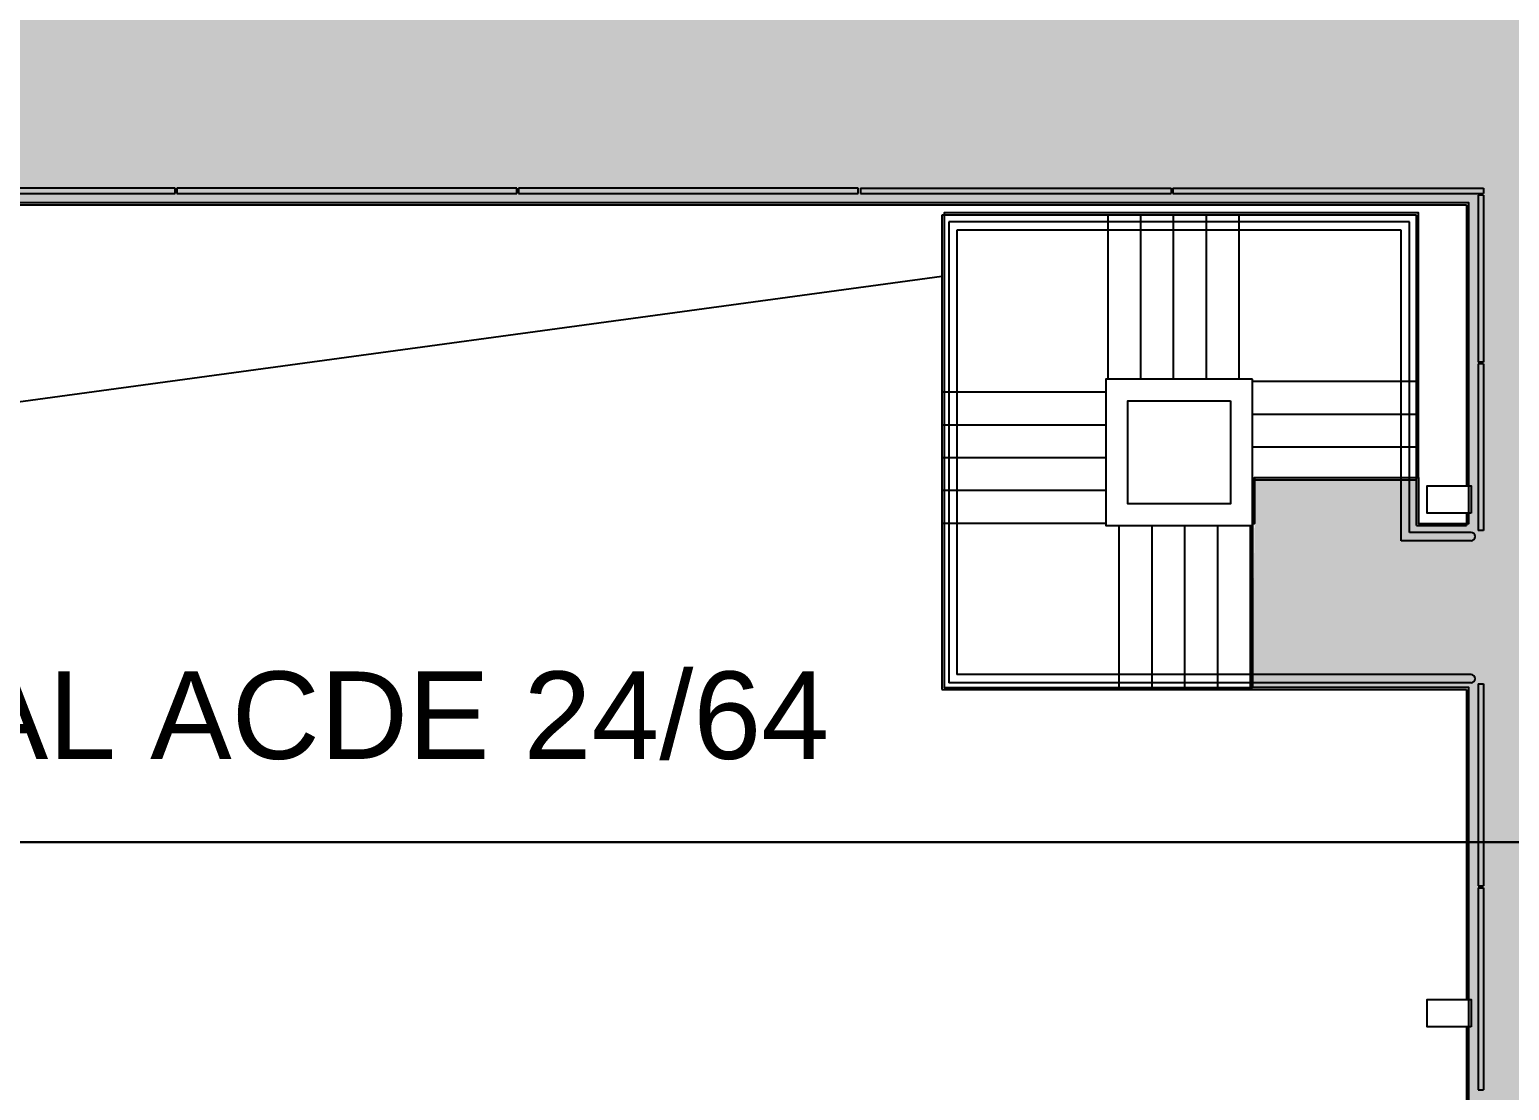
# Model space of a CAD drawing. Header units: metres. Extents: x -331 to 2982, y 362 to 2539.
# Drawn here: x 832.78 to 846.32, y 1616.45 to 1626.15 of the extents above; entities that cross this region are included whole.
import ezdxf

# ---------------------------------------------------------------- set-up
doc = ezdxf.new("R2010")
doc.units = ezdxf.units.M
doc.layers.get('0').update_dxf_attribs({"color": 251})
doc.layers.add('_corredores', color=251, linetype='Continuous', plot=False)
for name, color, linetype in [('ALV', 251, 'Continuous'), ('CX', 251, 'Continuous'), ('Det', 251, 'Continuous'), ('Pis', 251, 'Continuous'), ('vid', 251, 'Continuous')]:
    doc.layers.add(name, color=color, linetype=linetype)
doc.layers.add('Botoeira_antiga', color=74, linetype='Continuous', lineweight=30)
doc.styles.get("Standard").update_dxf_attribs({"font": 'arial.ttf', "height": 0.3})

msp = doc.modelspace()

# ---------------------------------------------------------------- hatches: boundary and pattern name
at = {"layer": '_corredores', "transparency": 33554508}
h = msp.add_hatch(color=256, dxfattribs=at)
h.dxf.hatch_style = 1
h.paths.add_polyline_path([(849.579, 1608.941), (849.579, 1612.216), (852.229, 1612.216), (852.229, 1614.651), (851.629, 1614.651), (851.629, 1624.564), (870.399, 1624.564), (870.399, 1626.4), (870.209, 1626.4), (870.209, 1626.597), (870.023, 1626.784), (866.324, 1626.785), (866.308, 1626.751), (866.204, 1626.834), (865.442, 1627.594), (864.014, 1627.594), (862.586, 1627.594), (861.776, 1626.785), (861.74, 1626.785), (861.736, 1626.784), (861.723, 1626.783), (861.705, 1626.783), (858.111, 1626.785), (857.764, 1626.438), (857.417, 1626.785), (853.824, 1626.785), (853.808, 1626.751), (853.704, 1626.834), (852.942, 1627.594), (851.514, 1627.594), (849.768, 1627.594), (849.768, 1626.834), (849.628, 1626.834), (849.628, 1629.914), (841.254, 1629.914), (841.254, 1628.074), (840.494, 1628.074), (840.494, 1627.116), (840.776, 1626.834), (840.394, 1626.452), (840.062, 1626.785), (836.454, 1626.785), (836.439, 1626.751), (836.334, 1626.834), (835.573, 1627.594), (834.144, 1627.594), (832.716, 1627.594), (831.906, 1626.785), (831.87, 1626.785), (831.867, 1626.784), (831.853, 1626.783), (831.835, 1626.783), (828.241, 1626.785), (827.894, 1626.438), (827.548, 1626.785), (823.954, 1626.785), (823.938, 1626.751), (823.834, 1626.834), (823.072, 1627.594), (821.644, 1627.594), (820.215, 1627.594), (819.405, 1626.785), (819.37, 1626.785), (819.366, 1626.784), (819.353, 1626.783), (819.335, 1626.783), (815.741, 1626.785), (815.394, 1626.438), (815.047, 1626.785), (811.454, 1626.785), (811.438, 1626.751), (811.334, 1626.834), (810.572, 1627.594), (809.144, 1627.594), (807.715, 1627.594), (806.906, 1626.785), (806.87, 1626.785), (806.866, 1626.784), (806.853, 1626.783), (806.835, 1626.783), (803.241, 1626.785), (802.894, 1626.438), (802.547, 1626.785), (798.954, 1626.785), (798.938, 1626.751), (798.834, 1626.834), (798.072, 1627.594), (796.644, 1627.594), (795.215, 1627.594), (794.406, 1626.785), (794.37, 1626.785), (794.366, 1626.784), (794.353, 1626.783), (794.335, 1626.783), (790.741, 1626.785), (790.394, 1626.438), (790.047, 1626.785), (786.454, 1626.785), (786.438, 1626.751), (786.334, 1626.834), (785.572, 1627.594), (784.144, 1627.594), (782.716, 1627.594), (781.906, 1626.785), (781.87, 1626.785), (781.866, 1626.784), (781.853, 1626.783), (781.835, 1626.783), (778.241, 1626.785), (777.894, 1626.438), (777.547, 1626.785), (773.954, 1626.785), (773.938, 1626.751), (773.834, 1626.834), (773.072, 1627.594), (771.644, 1627.594), (770.216, 1627.594), (769.406, 1626.785), (769.37, 1626.785), (769.367, 1626.784), (769.353, 1626.783), (769.335, 1626.783), (765.635, 1626.784), (765.449, 1626.597), (765.449, 1626.4), (765.259, 1626.4), (765.259, 1624.564), (770.104, 1624.564), (770.104, 1614.651), (770.414, 1614.651), (770.414, 1605.531), (765.029, 1605.531), (765.029, 1610.831), (763.829, 1610.831), (763.829, 1605.531), (755.929, 1605.531), (755.929, 1610.831), (754.829, 1610.831), (754.829, 1605.531), (746.079, 1605.531), (746.079, 1601.916), (748.449, 1601.916), (748.449, 1603.616), (748.049, 1603.616), (748.049, 1603.816), (754.474, 1603.816), (754.474, 1603.616), (754.149, 1603.616), (754.149, 1601.916), (754.474, 1601.916), (754.474, 1601.716), (754.474, 1601.191), (757.974, 1601.191), (757.974, 1603.591), (757.974, 1603.791), (768.029, 1603.791), (768.029, 1603.771), (768.834, 1603.771), (768.834, 1595.811), (768.004, 1595.811), (768.004, 1595.791), (762.364, 1595.791), (762.364, 1590.581), (754.174, 1590.581), (754.174, 1593.066), (752.499, 1593.066), (752.499, 1560.541), (752.299, 1560.541), (752.299, 1561.441), (751.199, 1561.441), (751.199, 1558.116), (752.299, 1558.116), (752.299, 1559.116), (752.499, 1559.116), (752.499, 1557.116), (755.419, 1557.116), (755.419, 1558.966), (753.924, 1558.966), (753.924, 1563.441), (754.189, 1563.441), (754.189, 1587.651), (760.824, 1587.651), (760.824, 1587.741), (768.929, 1587.741), (768.929, 1563.841), (770.329, 1563.841), (770.329, 1587.741), (771.929, 1587.741), (773.029, 1587.741), (775.879, 1587.741), (775.879, 1586.641), (777.179, 1586.641), (777.179, 1587.741), (788.779, 1587.741), (788.779, 1586.641), (790.079, 1586.641), (790.079, 1587.741), (802.329, 1587.741), (804.029, 1587.741), (844.979, 1587.741), (844.979, 1587.916), (845.279, 1587.916), (845.279, 1587.563), (845.279, 1563.241), (806.429, 1563.241), (806.429, 1563.441), (806.629, 1563.441), (806.629, 1565.791), (806.229, 1565.791), (806.229, 1585.191), (806.629, 1585.191), (806.629, 1587.541), (803.039, 1587.541), (803.039, 1576.841), (798.689, 1576.841), (796.094, 1576.841, -0.496898), (794.36, 1575.527), (793.559, 1573.063), (798.509, 1571.449), (798.509, 1560.721), (794.829, 1560.721), (794.829, 1560.541), (794.829, 1557.551), (801.129, 1557.551), (801.129, 1556.451), (802.329, 1556.451), (802.329, 1557.551), (805.229, 1557.551), (805.229, 1556.451), (806.429, 1556.451), (806.429, 1560.691), (845.279, 1560.691), (845.279, 1555.997), (846.404, 1555.997), (846.404, 1556.891), (846.054, 1556.891), (846.054, 1556.991), (846.454, 1556.991), (846.454, 1560.691), (849.204, 1560.691), (849.204, 1556.991), (849.604, 1556.991), (849.604, 1556.891), (849.254, 1556.891), (849.254, 1555.997), (850.479, 1555.997), (850.479, 1563.241), (849.579, 1563.241), (849.579, 1572.291), (849.579, 1575.941), (849.579, 1587.563), (849.579, 1588.141), (849.679, 1588.141), (849.679, 1587.991), (866.719, 1587.991), (870.339, 1587.991), (870.339, 1595.791), (866.429, 1595.791), (866.429, 1595.721), (852.429, 1595.721), (852.429, 1590.391), (849.579, 1590.391)])
h.paths.add_polyline_path([(845.139, 1595.841), (845.279, 1595.841), (845.279, 1590.341), (839.679, 1590.341), (775.879, 1590.341), (773.004, 1590.341), (773.004, 1595.811), (771.774, 1595.811), (771.774, 1603.766), (773.119, 1603.766), (773.119, 1603.821), (845.139, 1603.821)], flags=16)
h.paths.add_polyline_path([(846.026, 1605.531), (845.019, 1605.531), (845.019, 1609.931), (845.029, 1610.831), (843.829, 1610.831), (843.829, 1605.531), (835.029, 1605.531), (835.029, 1610.831), (833.829, 1610.831), (833.829, 1605.531), (825.029, 1605.531), (825.029, 1610.831), (823.829, 1610.831), (823.829, 1605.531), (815.029, 1605.531), (815.029, 1610.831), (813.829, 1610.831), (813.829, 1605.531), (805.029, 1605.531), (805.029, 1610.831), (803.829, 1610.831), (803.829, 1605.531), (795.029, 1605.531), (795.029, 1610.831), (793.829, 1610.831), (793.829, 1605.531), (785.029, 1605.531), (785.029, 1610.831), (783.829, 1610.831), (783.829, 1605.531), (775.029, 1605.531), (775.029, 1610.831), (773.999, 1610.831), (773.999, 1605.531), (773.214, 1605.531), (773.214, 1614.651), (773.144, 1614.651), (773.144, 1620.131), (775.164, 1620.131), (775.164, 1622.051), (773.644, 1622.051), (773.644, 1621.631), (773.184, 1621.631), (773.184, 1624.564), (845.949, 1624.563), (845.949, 1621.631), (845.489, 1621.631), (845.489, 1622.051), (843.989, 1622.051), (843.989, 1621.631), (843.969, 1620.131), (845.949, 1620.131), (845.949, 1614.651), (846.026, 1614.651)], flags=16)
h.paths.add_polyline_path([(865.19, 1593.806, -2.788173), (864.407, 1590.628), (864.569, 1590.706), (864.758, 1590.381), (866.058, 1591.278, -0.450063), (866.35, 1592.463), (865.616, 1593.862), (865.298, 1593.662)], flags=16)
h.paths.add_polyline_path([(845.264, 1626.452), (844.882, 1626.834), (845.264, 1627.216), (845.646, 1626.834)], flags=16)
h.paths.add_polyline_path([(851.514, 1626.452), (851.132, 1626.834), (851.514, 1627.216), (851.896, 1626.834)], flags=16)
h.paths.add_polyline_path([(834.144, 1626.452), (833.762, 1626.834), (834.144, 1627.216), (834.526, 1626.834)], flags=16)
h.paths.add_polyline_path([(864.014, 1626.452), (863.632, 1626.834), (864.014, 1627.216), (864.396, 1626.834)], flags=16)
h.paths.add_polyline_path([(821.644, 1626.452), (821.262, 1626.834), (821.644, 1627.216), (822.026, 1626.834)], flags=16)
h.paths.add_polyline_path([(809.526, 1626.834), (809.144, 1626.452), (808.762, 1626.834), (809.144, 1627.216)], flags=16)
h.paths.add_polyline_path([(797.026, 1626.834), (796.644, 1626.452), (796.262, 1626.834), (796.644, 1627.216)], flags=16)
h.paths.add_polyline_path([(784.526, 1626.834), (784.144, 1626.452), (783.762, 1626.834), (784.144, 1627.216)], flags=16)
h.paths.add_polyline_path([(772.026, 1626.834), (771.644, 1626.452), (771.262, 1626.834), (771.644, 1627.216)], flags=16)
h.paths.add_polyline_path([(767.575, 1593.944), (767.428, 1593.841), (767.223, 1594.085), (766.329, 1593.191, -0.414214), (766.329, 1592.392), (767.223, 1591.497), (767.428, 1591.741), (767.575, 1591.638, -3.171595)], flags=16)

# ---------------------------------------------------------------- linework, layer by layer
at = {"lineweight": 0}
for p, q in [((843.989, 1622.051), (843.989, 1621.631)), ((843.989, 1621.631), (843.969, 1621.631)), ((843.969, 1621.631), (843.969, 1620.131))]:
    msp.add_line(p, q, dxfattribs=at)
at = {"color": 251}
for p, q in [((843.989, 1622.051), (843.989, 1621.631)), ((843.989, 1621.631), (843.969, 1621.631)), ((843.969, 1621.631), (843.969, 1620.131))]:
    msp.add_line(p, q, dxfattribs=at)
at = {"lineweight": 0}
for points in [[(845.949, 1614.651), (845.949, 1620.131), (843.969, 1620.131), (843.969, 1621.631), (843.989, 1621.631), (843.989, 1622.051), (845.489, 1622.051), (845.489, 1621.631), (845.949, 1621.631), (845.949, 1624.563), (773.184, 1624.564)], [(843.989, 1622.051), (845.489, 1622.051), (845.489, 1624.471), (841.149, 1624.471), (841.149, 1620.131), (843.969, 1620.131)]]:
    msp.add_lwpolyline(points, dxfattribs=at)
at = {"color": 251}
for points in [[(845.949, 1614.651), (845.949, 1620.131), (843.969, 1620.131), (843.969, 1621.631), (843.989, 1621.631), (843.989, 1622.051), (845.489, 1622.051), (845.489, 1621.631), (845.949, 1621.631), (845.949, 1624.563), (773.184, 1624.564)], [(843.989, 1622.051), (845.489, 1622.051), (845.489, 1624.471), (841.149, 1624.471), (841.149, 1620.131), (843.969, 1620.131)]]:
    msp.add_lwpolyline(points, dxfattribs=at)
at = {"layer": 'ALV', "color": 251}
msp.add_line((845.929, 1620.111), (845.929, 1620.111), dxfattribs=at)
for points in [[(843.969, 1622.951), (842.629, 1622.951), (842.629, 1621.611), (843.969, 1621.611)], [(843.769, 1622.751), (843.769, 1621.811), (842.829, 1621.811), (842.829, 1622.751)]]:
    msp.add_lwpolyline(points, close=True, dxfattribs=at)
at = {"layer": 'Botoeira_antiga'}
msp.add_lwpolyline([(873.426, 1619.615), (873.438, 1638.755, 0.414214), (872.538, 1639.655), (763.393, 1639.655, 0.414214), (762.493, 1638.755), (762.48, 1619.615, 0.414214), (763.38, 1618.715), (872.526, 1618.715, 0.414214)], format="xyb", close=True, dxfattribs=at)
at = {"layer": 'CX', "color": 251}
for points in [[(845.969, 1621.726), (845.569, 1621.726), (845.569, 1621.976), (845.969, 1621.976)], [(845.969, 1617.026), (845.569, 1617.026), (845.569, 1617.276), (845.969, 1617.276)]]:
    msp.add_lwpolyline(points, close=True, dxfattribs=at)
at = {"layer": 'Det', "color": 251}
msp.add_line((841.129, 1623.891), (773.124, 1614.631), dxfattribs=at)
at = {"layer": 'Pis', "color": 251}
for p, q in [((773.164, 1624.544), (845.929, 1624.544)), ((845.929, 1624.544), (845.929, 1621.976)), ((841.129, 1624.451), (841.129, 1620.111)), ((845.469, 1624.451), (841.129, 1624.451)), ((842.649, 1622.951), (842.649, 1624.451)), ((842.949, 1622.951), (842.949, 1624.451)), ((843.249, 1622.951), (843.249, 1624.451)), ((843.549, 1622.951), (843.549, 1624.451)), ((843.849, 1622.951), (843.849, 1624.451)), ((845.469, 1621.611), (845.469, 1624.451)), ((843.969, 1622.931), (845.469, 1622.931)), ((842.629, 1622.831), (841.129, 1622.831)), ((843.969, 1622.631), (845.469, 1622.631)), ((842.629, 1622.531), (841.129, 1622.531)), ((843.969, 1622.331), (845.469, 1622.331)), ((842.629, 1622.231), (841.129, 1622.231)), ((843.969, 1622.031), (845.469, 1622.031)), ((842.629, 1621.931), (841.129, 1621.931)), ((842.629, 1621.631), (841.129, 1621.631)), ((845.929, 1621.726), (845.929, 1621.611)), ((842.749, 1621.611), (842.749, 1620.111)), ((843.049, 1621.611), (843.049, 1620.111)), ((843.349, 1621.611), (843.349, 1620.111)), ((843.649, 1621.611), (843.649, 1620.111)), ((843.949, 1621.611), (843.949, 1620.111)), ((845.469, 1621.611), (845.929, 1621.611)), ((841.129, 1620.111), (845.929, 1620.111)), ((845.929, 1620.111), (845.929, 1617.276)), ((845.929, 1617.026), (845.929, 1614.611))]:
    msp.add_line(p, q, dxfattribs=at)
at = {"layer": 'vid', "color": 251}
for p, q in [((834.116, 1624.699), (831.007, 1624.699)), ((831.007, 1624.649), (834.116, 1624.649)), ((834.116, 1624.649), (834.116, 1624.699)), ((837.24, 1624.699), (834.132, 1624.699)), ((834.132, 1624.699), (834.132, 1624.649)), ((834.132, 1624.649), (837.24, 1624.649)), ((837.24, 1624.649), (837.24, 1624.699)), ((840.364, 1624.699), (837.256, 1624.699)), ((837.256, 1624.699), (837.256, 1624.649)), ((837.256, 1624.649), (840.364, 1624.649)), ((840.364, 1624.649), (840.364, 1624.699))]:
    msp.add_line(p, q, dxfattribs=at)
at = {"layer": 'vid', "color": 251, "ltscale": 5}
for p, q in [((840.384, 1624.699), (840.384, 1624.649)), ((840.384, 1624.699), (843.226, 1624.699)), ((840.384, 1624.649), (843.226, 1624.649)), ((843.226, 1624.699), (843.226, 1624.649)), ((843.242, 1624.699), (843.242, 1624.649)), ((843.242, 1624.699), (846.084, 1624.699)), ((843.242, 1624.649), (846.084, 1624.649)), ((846.084, 1624.633), (846.034, 1624.633)), ((846.034, 1624.633), (846.034, 1623.107)), ((846.084, 1624.699), (846.084, 1624.649)), ((846.084, 1624.633), (846.084, 1623.107)), ((846.084, 1623.107), (846.034, 1623.107)), ((846.084, 1623.091), (846.034, 1623.091)), ((846.034, 1623.091), (846.034, 1621.565)), ((846.084, 1623.091), (846.084, 1621.565)), ((846.084, 1621.565), (846.034, 1621.565)), ((846.034, 1620.165), (846.034, 1618.315)), ((846.034, 1620.165), (846.084, 1620.165)), ((846.084, 1620.165), (846.084, 1618.315)), ((846.034, 1618.315), (846.084, 1618.315)), ((846.034, 1618.299), (846.034, 1616.449)), ((846.034, 1618.299), (846.084, 1618.299)), ((846.084, 1618.299), (846.084, 1616.449)), ((846.034, 1616.449), (846.084, 1616.449))]:
    msp.add_line(p, q, dxfattribs=at)
at = {"layer": 'vid', "color": 251, "ltscale": 500}
for p, q in [((845.407, 1624.389), (841.191, 1624.389)), ((841.191, 1624.389), (841.191, 1620.173)), ((845.407, 1621.549), (845.407, 1624.389)), ((845.331, 1624.313), (841.267, 1624.313)), ((841.267, 1624.313), (841.267, 1620.249)), ((845.331, 1621.473), (845.331, 1624.313)), ((845.969, 1621.549), (845.407, 1621.549)), ((845.969, 1621.473), (845.331, 1621.473)), ((845.969, 1620.173), (841.191, 1620.173)), ((845.969, 1620.249), (841.267, 1620.249))]:
    msp.add_line(p, q, dxfattribs=at)
for centre in [(845.969, 1621.511), (845.969, 1620.211)]:
    msp.add_arc(centre, 0.0381, 270, 90, dxfattribs=at)

# ---------------------------------------------------------------- texts
at = {"layer": 'Botoeira_antiga', "linetype": 'Continuous', "lineweight": 0, "insert": (821.282, 1620.277), "char_height": 0.8, "attachment_point": 1}
msp.add_mtext_dynamic_manual_height_columns('SISTEMA DA CENTRAL ACDE 24/64', width=27.20388, gutter_width=2.5, heights=[0], dxfattribs=at)

doc.saveas('drawing.dxf')
